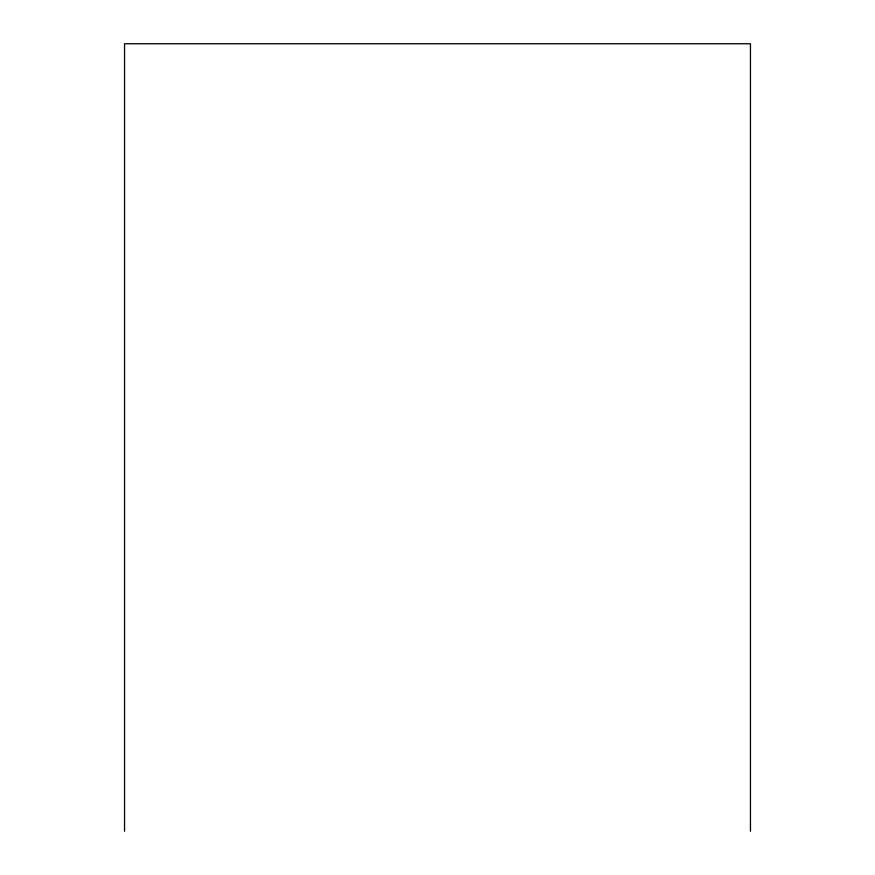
<?xml version="1.0" encoding="UTF-8"?>
<svg xmlns="http://www.w3.org/2000/svg" width="875" height="875" viewBox="0 0 875 875"><rect width="100%" height="100%" fill="white"/><g stroke="black" fill="none" stroke-linecap="round" stroke-linejoin="round"><path stroke-width="1.31" d="M750.455 831.25L750.455 43.75L124.545 43.75L124.545 831.25"/></g></svg>
